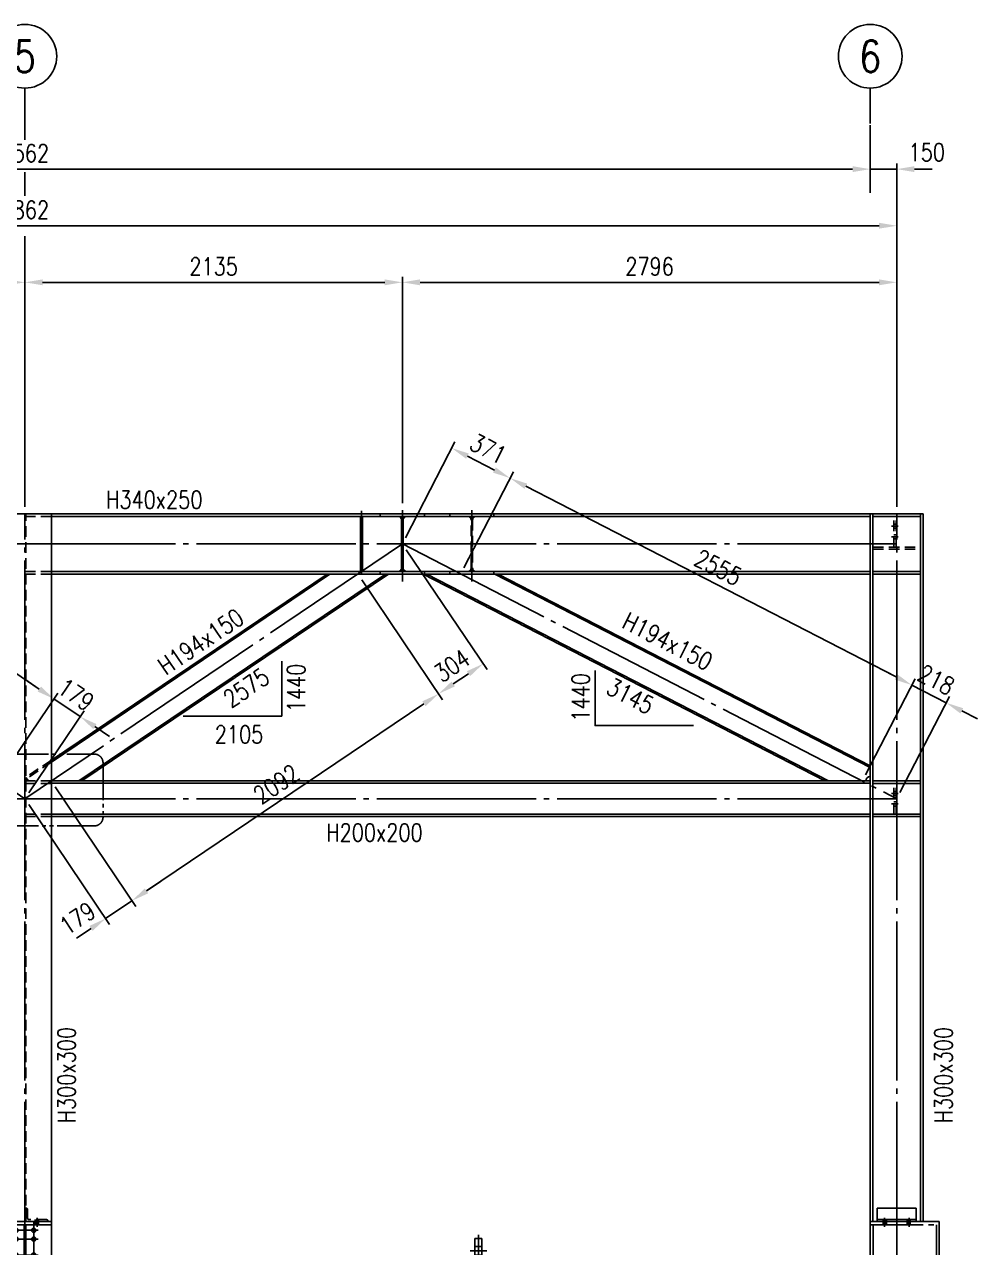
# Model space of a CAD drawing. Header units: millimetres. Extents: x 0 to 232280, y -26939 to 23794.
# Drawn here: x 184434 to 189824, y 4849 to 11764 of the extents above; entities that cross this region are included whole.
import ezdxf
from ezdxf.enums import TextEntityAlignment as Align

# ---------------------------------------------------------------- set-up
doc = ezdxf.new("R2010")
doc.units = ezdxf.units.MM
doc.header["$LTSCALE"] = 30
for name, pattern in [('JNK-CENTER', [34, 30, -1.5, 1, -1.5]), ('JNK-HIDDEN', [3, 2, -1]), ('JNK-PHANTOM', [15, 10, -1, 1, -1, 1, -1]), ('PH2', [15, 10, -1, 1, -1, 1, -1])]:
    doc.linetypes.add(name, pattern=pattern)
for name, color, linetype in [('CEN-R', 1, 'JNK-CENTER'), ('CON-C', 4, 'Continuous'), ('CON-G', 3, 'Continuous'), ('CON-W', 7, 'Continuous'), ('CON-Y', 2, 'Continuous'), ('det', 2, 'PH2'), ('Dim-W', 7, 'Continuous'), ('HID-Y', 2, 'JNK-HIDDEN'), ('PHA-M', 6, 'JNK-PHANTOM')]:
    doc.layers.add(name, color=color, linetype=linetype)
doc.styles.add('SIMPLEX', font='simplex.shx', dxfattribs={"width": 0.8})
doc.dimstyles.new('DIM35', dxfattribs={"dimscale": 35, "dimtxt": 2.5, "dimasz": 2.5, "dimexe": 0.8, "dimexo": 1, "dimgap": 1, "dimtad": 1, "dimdec": 1, "dimdsep": 46, "dimtxsty": 'SIMPLEX', "dimcen": 0, "dimclrd": 7, "dimclre": 7, "dimclrt": 2, "dimadec": 1, "dimazin": 2, "dimtfac": 1, "dimtdec": 1, "dimtix": 1, "dimtmove": 2, "dimatfit": 2, "dimfxl": 1, "dimtfill": 1, "dimarcsym": 1})
doc.dimstyles.new('DIM40', dxfattribs={"dimscale": 40, "dimtxt": 2.5, "dimasz": 2.5, "dimexe": 1, "dimexo": 1, "dimgap": 1, "dimtad": 1, "dimdec": 0, "dimdsep": 46, "dimtxsty": 'SIMPLEX', "dimcen": 0, "dimclrd": 7, "dimclre": 7, "dimclrt": 2, "dimadec": 1, "dimazin": 2, "dimtfac": 1, "dimtdec": 0, "dimtix": 1, "dimtmove": 2, "dimatfit": 2, "dimfxl": 1, "dimtolj": 1, "dimtzin": 0, "dimarcsym": 1})

# ---------------------------------------------------------------- blocks, each defined once
blk = doc.blocks.new('*D2033')
at = {"layer": 'DEFPOINTS', "color": 0, "transparency": 16777216}
for p in [(186571.3, 10305.7), (184436.3, 8996.5), (186571.3, 9016.5)]:
    blk.add_point(p, dxfattribs=at)
at = {"layer": 'Dim-W', "color": 7, "linetype": 'ByBlock', "lineweight": -2, "transparency": 16777216}
for p, q in [((184436.3, 9036.5), (184436.3, 10337.7)), ((184536.3, 10305.7), (186471.3, 10305.7)), ((186571.3, 9056.5), (186571.3, 10337.7))]:
    blk.add_line(p, q, dxfattribs=at)
at = {"layer": 'Dim-W', "color": 7, "transparency": 16777216}
for points in [[(184536.3, 10322.4), (184536.3, 10289.1), (184436.3, 10305.7)], [(186471.3, 10322.4), (186471.3, 10289.1), (186571.3, 10305.7)]]:
    blk.add_solid(points, dxfattribs=at)
at = {"layer": 'Dim-W', "color": 2, "transparency": 16777216, "insert": (185503.8, 10395.7), "char_height": 100, "attachment_point": 5, "style": 'SIMPLEX', "bg_fill": 3, "box_fill_scale": 1.1, "bg_fill_color": 256, "bg_fill_true_color": 13158600, "bg_fill_transparency": 0}
blk.add_mtext('2135', dxfattribs=at)
blk = doc.blocks.new('*D2034')
at = {"layer": 'DEFPOINTS', "color": 0, "transparency": 16777216}
for p in [(182301.3, 10305.7), (182301.3, 8996.5), (184436.3, 8996.5)]:
    blk.add_point(p, dxfattribs=at)
at = {"layer": 'Dim-W', "color": 7, "linetype": 'ByBlock', "lineweight": -2, "transparency": 16777216}
for p, q in [((182301.3, 9036.5), (182301.3, 10337.7)), ((184336.3, 10305.7), (182401.3, 10305.7)), ((184436.3, 9036.5), (184436.3, 10337.7))]:
    blk.add_line(p, q, dxfattribs=at)
at = {"layer": 'Dim-W', "color": 7, "transparency": 16777216}
for points in [[(182401.3, 10322.4), (182401.3, 10289.1), (182301.3, 10305.7)], [(184336.3, 10322.4), (184336.3, 10289.1), (184436.3, 10305.7)]]:
    blk.add_solid(points, dxfattribs=at)
at = {"layer": 'Dim-W', "color": 2, "transparency": 16777216, "insert": (183368.8, 10395.7), "char_height": 100, "attachment_point": 5, "style": 'SIMPLEX', "bg_fill": 3, "box_fill_scale": 1.1, "bg_fill_color": 256, "bg_fill_true_color": 13158600, "bg_fill_transparency": 0}
blk.add_mtext('2135', dxfattribs=at)
blk = doc.blocks.new('*D2035')
at = {"layer": 'DEFPOINTS', "color": 0, "transparency": 16777216}
for p in [(179505.3, 10625.7), (179505.3, 8996.5), (189367.3, 8996.5)]:
    blk.add_point(p, dxfattribs=at)
at = {"layer": 'Dim-W', "color": 7, "linetype": 'ByBlock', "lineweight": -2, "transparency": 16777216}
for p, q in [((179505.3, 9036.5), (179505.3, 10657.7)), ((189367.3, 9036.5), (189367.3, 10657.7)), ((189267.3, 10625.7), (179605.3, 10625.7))]:
    blk.add_line(p, q, dxfattribs=at)
at = {"layer": 'Dim-W', "color": 7, "transparency": 16777216}
for points in [[(179605.3, 10642.4), (179605.3, 10609.1), (179505.3, 10625.7)], [(189267.3, 10642.4), (189267.3, 10609.1), (189367.3, 10625.7)]]:
    blk.add_solid(points, dxfattribs=at)
at = {"layer": 'Dim-W', "color": 2, "transparency": 16777216, "insert": (184436.3, 10715.7), "char_height": 100, "attachment_point": 5, "style": 'SIMPLEX', "bg_fill": 3, "box_fill_scale": 1.1, "bg_fill_color": 256, "bg_fill_true_color": 13158600, "bg_fill_transparency": 0}
blk.add_mtext('9862', dxfattribs=at)
blk = doc.blocks.new('*D2036')
at = {"layer": 'DEFPOINTS', "color": 0, "ltscale": 0.5, "transparency": 16777216}
for p in [(186571.3, 10305.7), (186571.3, 10305.7), (189367.3, 9036.5)]:
    blk.add_point(p, dxfattribs=at)
at = {"layer": 'Dim-W', "color": 7, "linetype": 'ByBlock', "lineweight": -2, "ltscale": 0.5, "transparency": 16777216}
for p, q in [((189267.3, 10305.7), (186671.3, 10305.7)), ((189367.3, 9076.5), (189367.3, 10345.7))]:
    blk.add_line(p, q, dxfattribs=at)
at = {"layer": 'Dim-W', "color": 7, "ltscale": 0.5, "transparency": 16777216}
for points in [[(186671.3, 10322.4), (186671.3, 10289.1), (186571.3, 10305.7)], [(189267.3, 10322.4), (189267.3, 10289.1), (189367.3, 10305.7)]]:
    blk.add_solid(points, dxfattribs=at)
at = {"layer": 'Dim-W', "color": 2, "ltscale": 0.5, "transparency": 16777216, "insert": (187969.3, 10395.7), "char_height": 100, "attachment_point": 5, "style": 'SIMPLEX'}
blk.add_mtext('\\A1;2796', dxfattribs=at)
blk = doc.blocks.new('col-line')
at = {"layer": 'CON-Y'}
blk.add_line((0, 3), (0, 8), dxfattribs=at)
blk.add_circle((0, 12.5), 4.5, dxfattribs=at)
at = {"layer": 'CON-C', "style": 'SIMPLEX', "width": 0.8}
blk.add_attdef('1', text='', height=4.5, dxfattribs=at).set_placement((0, 12.5), align=Align.MIDDLE_CENTER)
blk = doc.blocks.new('*D2039')
at = {"layer": 'DEFPOINTS', "color": 0, "transparency": 16777216}
for p in [(179655.3, 11233.7), (189217.3, 11233.7), (189217.3, 10945.7)]:
    blk.add_point(p, dxfattribs=at)
at = {"layer": 'Dim-W', "color": 7, "linetype": 'ByBlock', "lineweight": -2, "transparency": 16777216}
for p, q in [((179655.3, 11193.7), (179655.3, 10913.7)), ((189217.3, 11193.7), (189217.3, 10913.7)), ((179755.3, 10945.7), (189117.3, 10945.7))]:
    blk.add_line(p, q, dxfattribs=at)
at = {"layer": 'Dim-W', "color": 7, "transparency": 16777216}
for points in [[(179755.3, 10962.4), (179755.3, 10929.1), (179655.3, 10945.7)], [(189117.3, 10962.4), (189117.3, 10929.1), (189217.3, 10945.7)]]:
    blk.add_solid(points, dxfattribs=at)
at = {"layer": 'Dim-W', "color": 2, "transparency": 16777216, "insert": (184436.3, 11035.7), "char_height": 100, "attachment_point": 5, "style": 'SIMPLEX', "bg_fill": 3, "box_fill_scale": 1.1, "bg_fill_color": 256, "bg_fill_true_color": 13158600, "bg_fill_transparency": 0}
blk.add_mtext('9562', dxfattribs=at)
blk = doc.blocks.new('*D2042')
at = {"layer": 'DEFPOINTS', "color": 0, "transparency": 16777216}
for p in [(189217.3, 10945.7), (189217.3, 10772.6), (189367.3, 10153.9)]:
    blk.add_point(p, dxfattribs=at)
at = {"layer": 'Dim-W', "color": 7, "linetype": 'ByBlock', "lineweight": -2, "transparency": 16777216}
for p, q in [((189117.3, 10945.7), (189017.3, 10945.7)), ((189217.3, 10812.6), (189217.3, 10977.7)), ((189367.3, 10945.7), (189217.3, 10945.7)), ((189367.3, 10193.9), (189367.3, 10977.7)), ((189467.3, 10945.7), (189567.3, 10945.7))]:
    blk.add_line(p, q, dxfattribs=at)
at = {"layer": 'Dim-W', "color": 7, "transparency": 16777216}
blk.add_solid([(189117.3, 10962.4), (189117.3, 10929.1), (189217.3, 10945.7)], dxfattribs=at)
at = {"layer": 'Dim-W', "color": 2, "transparency": 16777216, "insert": (189537.3, 11041.1), "char_height": 100, "attachment_point": 5, "style": 'SIMPLEX', "bg_fill": 3, "box_fill_scale": 1.1, "bg_fill_color": 256, "bg_fill_true_color": 13158600, "bg_fill_transparency": 0}
blk.add_mtext('150', dxfattribs=at)
at = {"layer": 'Dim-W', "color": 7, "transparency": 16777216}
blk.add_solid([(189467.3, 10962.4), (189467.3, 10929.1), (189367.3, 10945.7)], dxfattribs=at)
blk = doc.blocks.new('A$C0FF90F90')
at = {"layer": 'Dim-W', "ltscale": 0.5}
blk.add_lwpolyline([(-70.3, -1485.7), (2297.7, -1485.7), (2322.9, -1449.6), (2304.1, -1519.2), (2334.6, -1485.7), (7267.6, -1485.7), (7292.8, -1449.6), (7274, -1519.2), (7304.5, -1485.7), (10458.5, -1485.7)], dxfattribs=at)
at = {"layer": 'PHA-M'}
for p, q in [((0, -20), (0, 0)), ((0, 0), (390, 0)), ((390, 0), (390, -20)), ((5321, 0), (5021, 0)), ((5021, -20), (5021, 0)), ((5171, 50), (5171, -1485.7)), ((5321, -20), (5321, 0)), ((10342, 0), (9952, 0)), ((9952, 0), (9952, -20)), ((10342, -20), (10342, 0)), ((0, -20), (0, -1485.7)), ((390, -20), (0, -20)), ((16, -20), (16, -1485.7)), ((374, -20), (374, -1485.7)), ((390, -20), (390, -1485.7)), ((5021, -20), (5021, -1485.7)), ((5021, -20), (5321, -20)), ((5247, -50), (5095, -50)), ((5121, 0), (5121, -221)), ((5166, -20), (5166, -1485.7)), ((5176, -20), (5176, -1485.7)), ((5221, 0), (5221, -221)), ((5321, -20), (5321, -1485.7)), ((9952, -20), (9952, -1485.7)), ((9952, -20), (10342, -20)), ((9968, -20), (9968, -1485.7)), ((10326, -20), (10326, -1485.7)), ((10342, -20), (10342, -1485.7)), ((2586, -266), (2586, -96)), ((2586, -96), (2626, -96)), ((2606, -76.3), (2606, -266)), ((2606, -326.4), (2606, -77.9)), ((2626, -266), (2626, -96)), ((5247, -100), (5095, -100)), ((7716, -266), (7716, -96)), ((7756, -96), (7716, -96)), ((7736, -76.3), (7736, -266)), ((7736, -326.4), (7736, -77.9)), ((7756, -266), (7756, -96)), ((2558.5, -166), (2653.5, -166)), ((2586, -142), (2626, -142)), ((2586, -190), (2626, -190)), ((5247, -190), (5095, -190)), ((7783.5, -166), (7688.5, -166)), ((7756, -142), (7716, -142)), ((7756, -190), (7716, -190)), ((2416, -266), (2796, -266)), ((2416, -266), (2416, -306)), ((2444.5, -266), (2444.5, -306)), ((2456, -256), (2456, -325)), ((2467.5, -266), (2467.5, -306)), ((2744.5, -266), (2744.5, -306)), ((2756, -256), (2756, -325)), ((2767.5, -266), (2767.5, -306)), ((2796, -266), (2796, -306)), ((7926, -266), (7546, -266)), ((7546, -266), (7546, -306)), ((7574.5, -266), (7574.5, -306)), ((7586, -256), (7586, -325)), ((7597.5, -266), (7597.5, -306)), ((7874.5, -266), (7874.5, -306)), ((7886, -256), (7886, -325)), ((7897.5, -266), (7897.5, -306)), ((7926, -266), (7926, -306)), ((140, -306), (390, -306)), ((140, -396), (140, -306)), ((155.4, -327.8), (150, -389.6)), ((360.6, -315), (169.4, -315)), ((380, -389.6), (374.6, -327.8)), ((5021, -300), (390, -300)), ((5021, -306), (390, -306)), ((390, -306), (390, -1485.7)), ((390, -306), (390, -396)), ((390, -315), (5166, -315)), ((396.5, -315), (396.5, -1485.7)), ((465, -396), (465, -315)), ((494.5, -300), (494.5, -315)), ((506, -285), (506, -330)), ((517.5, -300), (517.5, -315)), ((754.5, -300), (754.5, -315)), ((766, -285), (766, -330)), ((777.5, -300), (777.5, -315)), ((1054.5, -300), (1054.5, -315)), ((1066, -285), (1066, -330)), ((1077.5, -300), (1077.5, -315)), ((1354.5, -300), (1354.5, -315)), ((1366, -285), (1366, -330)), ((1377.5, -300), (1377.5, -315)), ((1525, -396), (1525, -315)), ((1584, -1485.7), (1584, -315)), ((1590, -396), (1590, -315)), ((1654.5, -300), (1654.5, -315)), ((1666, -285), (1666, -330)), ((1677.5, -300), (1677.5, -315)), ((1954.5, -300), (1954.5, -315)), ((1966, -285), (1966, -330)), ((1977.5, -300), (1977.5, -315)), ((2144.5, -300), (2144.5, -315)), ((2156, -285), (2156, -330)), ((2167.5, -300), (2167.5, -315)), ((2416, -306), (2796, -306)), ((2444.5, -300), (2444.5, -315)), ((2456, -285), (2456, -330)), ((2467.5, -300), (2467.5, -315)), ((2596, -315), (2596, -396)), ((2606, -306), (2606, -629.9)), ((2616, -315), (2616, -396)), ((2744.5, -300), (2744.5, -315)), ((2756, -285), (2756, -330)), ((2767.5, -300), (2767.5, -315)), ((2790, -396), (2790, -315)), ((2796, -1485.7), (2796, -315)), ((2855, -396), (2855, -315)), ((3024.5, -300), (3024.5, -315)), ((3036, -285), (3036, -330)), ((3047.5, -300), (3047.5, -315)), ((3274.5, -300), (3274.5, -315)), ((3286, -285), (3286, -330)), ((3297.5, -300), (3297.5, -315)), ((3604.5, -300), (3604.5, -315)), ((3616, -285), (3616, -330)), ((3627.5, -300), (3627.5, -315)), ((3904.5, -300), (3904.5, -315)), ((3916, -285), (3916, -330)), ((3927.5, -300), (3927.5, -315)), ((3990, -396), (3990, -315)), ((3996, -315), (3996, -1485.7)), ((4055, -396), (4055, -315)), ((4204.5, -300), (4204.5, -315)), ((4216, -285), (4216, -330)), ((4227.5, -300), (4227.5, -315)), ((4504.5, -300), (4504.5, -315)), ((4516, -285), (4516, -330)), ((4527.5, -300), (4527.5, -315)), ((4804.5, -300), (4804.5, -315)), ((4816, -285), (4816, -330)), ((4827.5, -300), (4827.5, -315)), ((4954.5, -300), (4954.5, -315)), ((4966, -285), (4966, -330)), ((4977.5, -300), (4977.5, -315)), ((5166, -306), (5021, -306)), ((5176, -306), (5321, -306)), ((9952, -315), (5176, -315)), ((5321, -300), (9952, -300)), ((9952, -306), (5321, -306)), ((5364.5, -300), (5364.5, -315)), ((5376, -285), (5376, -330)), ((5387.5, -300), (5387.5, -315)), ((5514.5, -300), (5514.5, -315)), ((5526, -285), (5526, -330)), ((5537.5, -300), (5537.5, -315)), ((5814.5, -300), (5814.5, -315)), ((5826, -285), (5826, -330)), ((5837.5, -300), (5837.5, -315)), ((6114.5, -300), (6114.5, -315)), ((6126, -285), (6126, -330)), ((6137.5, -300), (6137.5, -315)), ((6287, -396), (6287, -315)), ((6346, -315), (6346, -1485.7)), ((6352, -396), (6352, -315)), ((6414.5, -300), (6414.5, -315)), ((6426, -285), (6426, -330)), ((6437.5, -300), (6437.5, -315)), ((6714.5, -300), (6714.5, -315)), ((6726, -285), (6726, -330)), ((6737.5, -300), (6737.5, -315)), ((7014.5, -300), (7014.5, -315)), ((7026, -285), (7026, -330)), ((7037.5, -300), (7037.5, -315)), ((7294.5, -300), (7294.5, -315)), ((7306, -285), (7306, -330)), ((7317.5, -300), (7317.5, -315)), ((7487, -396), (7487, -315)), ((7926, -306), (7546, -306)), ((7546, -1485.7), (7546, -315)), ((7552, -396), (7552, -315)), ((7574.5, -300), (7574.5, -315)), ((7586, -285), (7586, -330)), ((7597.5, -300), (7597.5, -315)), ((7726, -315), (7726, -396)), ((7736, -306), (7736, -629.9)), ((7746, -315), (7746, -396)), ((7874.5, -300), (7874.5, -315)), ((7886, -285), (7886, -330)), ((7897.5, -300), (7897.5, -315)), ((8174.5, -300), (8174.5, -315)), ((8186, -285), (8186, -330)), ((8197.5, -300), (8197.5, -315)), ((8364.5, -300), (8364.5, -315)), ((8376, -285), (8376, -330)), ((8387.5, -300), (8387.5, -315)), ((8664.5, -300), (8664.5, -315)), ((8676, -285), (8676, -330)), ((8687.5, -300), (8687.5, -315)), ((8752, -396), (8752, -315)), ((8758, -1485.7), (8758, -315)), ((8817, -396), (8817, -315)), ((8964.5, -300), (8964.5, -315)), ((8976, -285), (8976, -330)), ((8987.5, -300), (8987.5, -315)), ((9264.5, -300), (9264.5, -315)), ((9276, -285), (9276, -330)), ((9287.5, -300), (9287.5, -315)), ((9564.5, -300), (9564.5, -315)), ((9576, -285), (9576, -330)), ((9587.5, -300), (9587.5, -315)), ((9824.5, -300), (9824.5, -315)), ((9836, -285), (9836, -330)), ((9847.5, -300), (9847.5, -315)), ((9877, -396), (9877, -315)), ((9945.5, -315), (9945.5, -1485.7)), ((9952, -306), (9952, -1485.7)), ((10202, -306), (9952, -306)), ((9952, -306), (9952, -396)), ((9962, -389.6), (9967.4, -327.8)), ((9981.4, -315), (10172.6, -315)), ((10186.6, -327.8), (10192, -389.6)), ((10202, -396), (10202, -306)), ((143, -396), (140, -396)), ((411.5, -366), (359, -366)), ((396.5, -354.5), (374, -354.5)), ((396.5, -377.5), (374, -377.5)), ((390, -396), (387, -396)), ((5021, -396), (390, -396)), ((5281, -356), (425, -356)), ((425, -356), (425, -1485.7)), ((465, -396), (465, -1485.7)), ((1525, -396), (1525, -1485.7)), ((1590, -396), (1590, -1485.7)), ((2506, -396), (2506, -596)), ((2596, -396), (2596, -596)), ((2616, -396), (2616, -596)), ((2706, -396), (2706, -596)), ((2790, -396), (2790, -1485.7)), ((2855, -396), (2855, -1485.7)), ((3990, -396), (3990, -1485.7)), ((4055, -1485.7), (4055, -396)), ((5166, -396), (5021, -396)), ((5176, -396), (5321, -396)), ((5281, -356), (9917, -356)), ((5321, -396), (9952, -396)), ((6287, -1485.7), (6287, -396)), ((6352, -396), (6352, -1485.7)), ((7487, -396), (7487, -1485.7)), ((7552, -396), (7552, -1485.7)), ((7636, -396), (7636, -596)), ((7726, -396), (7726, -596)), ((7746, -396), (7746, -596)), ((7836, -396), (7836, -596)), ((8752, -396), (8752, -1485.7)), ((8817, -396), (8817, -1485.7)), ((9877, -396), (9877, -1485.7)), ((9917, -356), (9917, -1485.7)), ((9930.5, -366), (9983, -366)), ((9945.5, -354.5), (9968, -354.5)), ((9945.5, -377.5), (9968, -377.5)), ((9952, -396), (9955, -396)), ((10199, -396), (10202, -396)), ((411.5, -516), (359, -516)), ((396.5, -504.5), (374, -504.5)), ((396.5, -527.5), (374, -527.5)), ((9930.5, -516), (9983, -516)), ((9945.5, -504.5), (9968, -504.5)), ((9945.5, -527.5), (9968, -527.5)), ((2506, -596), (2706, -596)), ((7836, -596), (7636, -596)), ((411.5, -746), (359, -746)), ((411.5, -746), (359, -746)), ((396.5, -734.5), (374, -734.5)), ((396.5, -734.5), (374, -734.5)), ((396.5, -757.5), (374, -757.5)), ((396.5, -757.5), (374, -757.5)), ((9930.5, -746), (9983, -746)), ((9930.5, -746), (9983, -746)), ((9945.5, -734.5), (9968, -734.5)), ((9945.5, -734.5), (9968, -734.5)), ((9945.5, -757.5), (9968, -757.5)), ((9945.5, -757.5), (9968, -757.5)), ((396.5, -964.5), (374, -964.5)), ((9945.5, -964.5), (9968, -964.5)), ((265, -1030), (390, -1030)), ((265, -1095), (265, -1030)), ((372.1, -1036), (282.9, -1036)), ((411.5, -976), (359, -976)), ((396.5, -987.5), (374, -987.5)), ((390, -1030), (390, -1095)), ((9930.5, -976), (9983, -976)), ((9945.5, -987.5), (9968, -987.5)), ((10077, -1030), (9952, -1030)), ((9952, -1030), (9952, -1095)), ((9969.9, -1036), (10059.1, -1036)), ((10077, -1095), (10077, -1030)), ((266.8, -1095), (265, -1095)), ((274.9, -1043.3), (270.7, -1091.3)), ((384.3, -1091.3), (380.1, -1043.3)), ((390, -1095), (388.2, -1095)), ((9952, -1095), (9953.8, -1095)), ((9957.7, -1091.3), (9961.9, -1043.3)), ((10067.1, -1043.3), (10071.3, -1091.3)), ((10075.2, -1095), (10077, -1095)), ((411.5, -1206), (359, -1206)), ((396.5, -1194.5), (374, -1194.5)), ((396.5, -1217.5), (374, -1217.5)), ((9930.5, -1206), (9983, -1206)), ((9945.5, -1194.5), (9968, -1194.5)), ((9945.5, -1217.5), (9968, -1217.5))]:
    blk.add_line(p, q, dxfattribs=at)
for centre in [(5121, -50), (5221, -50), (5121, -100), (5221, -100), (5121, -190), (5221, -190)]:
    blk.add_circle(centre, 11.5, dxfattribs=at)
for centre, radius, start, end in [((169.4, -329), 14, 90, 175), ((360.6, -329), 14, 5, 90), ((9981.4, -329), 14, 90, 175), ((10172.6, -329), 14, 5, 90), ((143, -389), 7, 270, 355), ((387, -389), 7, 185, 270), ((9955, -389), 7, 270, 355), ((10199, -389), 7, 185, 270), ((282.9, -1044), 8, 90, 175), ((372.1, -1044), 8, 5, 90), ((9969.9, -1044), 8, 90, 175), ((10059.1, -1044), 8, 5, 90), ((266.8, -1091), 4, 270, 355), ((388.2, -1091), 4, 185, 270), ((9953.8, -1091), 4, 270, 355), ((10075.2, -1091), 4, 185, 270)]:
    blk.add_arc(centre, radius, start, end, dxfattribs=at)
blk = doc.blocks.new('A$C07F72FA7')
at = {"layer": 'CON-W'}
h = blk.add_hatch(color=256, dxfattribs=at)
h.paths.add_polyline_path([(51.5, -65), (40, -65), (40, -75), (51.5, -75)])
h.paths.add_polyline_path([(51.5, -75), (40, -75), (40, -95), (51.5, -95)])
h.paths.add_polyline_path([(40, -75), (28.5, -75), (28.5, -95), (40, -95)])
h.paths.add_polyline_path([(40, -75), (40, -65), (28.5, -65), (28.5, -75)])
h = blk.add_hatch(color=256, dxfattribs=at)
h.paths.add_polyline_path([(168.5, -65), (180, -65), (180, -75), (168.5, -75)])
h.paths.add_polyline_path([(168.5, -75), (180, -75), (180, -95), (168.5, -95)])
h.paths.add_polyline_path([(180, -75), (191.5, -75), (191.5, -95), (180, -95)])
h.paths.add_polyline_path([(180, -75), (180, -65), (191.5, -65), (191.5, -75)])
at = {"layer": 'CEN-R'}
for p, q in [((40, -55), (40, -105)), ((180, -55), (180, -105))]:
    blk.add_line(p, q, dxfattribs=at)
at = {"layer": 'CON-G'}
for p, q in [((0, -75), (0, 0)), ((110, 0), (0, 0)), ((110, 0), (220, 0)), ((220, -75), (220, 0)), ((0, -65), (110, -65)), ((220, -65), (110, -65)), ((0, -75), (110, -75)), ((220, -75), (110, -75))]:
    blk.add_line(p, q, dxfattribs=at)
at = {"layer": 'HID-Y'}
for p, q in [((51.5, -65), (51.5, -95)), ((168.5, -65), (168.5, -95))]:
    blk.add_line(p, q, dxfattribs=at)
blk = doc.blocks.new('*D1962')
at = {"layer": 'DEFPOINTS', "color": 0, "ltscale": 0.5, "transparency": 16777216}
for p in [(184749.1, 7850.3), (184288, 7486.5), (184436.3, 7386.5)]:
    blk.add_point(p, dxfattribs=at)
at = {"layer": 'Dim-W', "color": 7, "linetype": 'ByBlock', "lineweight": -2, "ltscale": 0.5, "transparency": 16777216}
for p, q in [((184517.9, 8006.2), (184435, 8062.1)), ((184310.4, 7519.7), (184623.2, 7983.4)), ((184458.6, 7419.7), (184771.4, 7883.4)), ((184600.8, 7950.3), (184749.1, 7850.3)), ((184832, 7794.4), (184914.9, 7738.5))]:
    blk.add_line(p, q, dxfattribs=at)
at = {"layer": 'Dim-W', "color": 7, "ltscale": 0.5, "transparency": 16777216}
for points in [[(184527.2, 8020), (184508.6, 7992.4), (184600.8, 7950.3)], [(184841.3, 7808.2), (184822.6, 7780.6), (184749.1, 7850.3)]]:
    blk.add_solid(points, dxfattribs=at)
at = {"layer": 'Dim-W', "color": 2, "ltscale": 0.5, "transparency": 16777216, "insert": (184725.3, 7974.9), "char_height": 100, "attachment_point": 5, "rotation": 326.0014, "style": 'SIMPLEX'}
blk.add_mtext('\\A1;179', dxfattribs=at)
blk = doc.blocks.new('*D1963')
at = {"layer": 'DEFPOINTS', "color": 0, "ltscale": 0.5, "transparency": 16777216}
for p in [(182866.1, 9120.3), (182553.3, 8656.5), (184288, 7486.5)]:
    blk.add_point(p, dxfattribs=at)
at = {"layer": 'Dim-W', "color": 7, "linetype": 'ByBlock', "lineweight": -2, "ltscale": 0.5, "transparency": 16777216}
for p, q in [((182575.7, 8689.7), (182888.5, 9153.4)), ((184517.9, 8006.2), (182949, 9064.4)), ((184310.4, 7519.7), (184623.2, 7983.4))]:
    blk.add_line(p, q, dxfattribs=at)
at = {"layer": 'Dim-W', "color": 7, "ltscale": 0.5, "transparency": 16777216}
for points in [[(182958.3, 9078.2), (182939.7, 9050.6), (182866.1, 9120.3)], [(184527.2, 8020), (184508.6, 7992.4), (184600.8, 7950.3)]]:
    blk.add_solid(points, dxfattribs=at)
at = {"layer": 'Dim-W', "color": 2, "ltscale": 0.5, "transparency": 16777216, "insert": (183783.8, 8609.9), "char_height": 100, "attachment_point": 5, "rotation": 326.0014, "style": 'SIMPLEX'}
blk.add_mtext('\\A1;2092', dxfattribs=at)
blk = doc.blocks.new('*D1964')
at = {"layer": 'DEFPOINTS', "color": 0, "ltscale": 0.5, "transparency": 16777216}
for p in [(189452.4, 8028.8), (189173.1, 7486.5), (189367.3, 7386.5)]:
    blk.add_point(p, dxfattribs=at)
at = {"layer": 'Dim-W', "color": 7, "linetype": 'ByBlock', "lineweight": -2, "ltscale": 0.5, "transparency": 16777216}
for p, q in [((189363.5, 8074.6), (189274.6, 8120.4)), ((189191.4, 7522.1), (189470.7, 8064.4)), ((189646.6, 7928.8), (189452.4, 8028.8)), ((189385.6, 7422.1), (189664.9, 7964.4)), ((189735.5, 7883), (189824.4, 7837.3))]:
    blk.add_line(p, q, dxfattribs=at)
at = {"layer": 'Dim-W', "color": 7, "ltscale": 0.5, "transparency": 16777216}
for points in [[(189371.1, 8089.4), (189355.9, 8059.8), (189452.4, 8028.8)], [(189743.1, 7897.9), (189727.8, 7868.2), (189646.6, 7928.8)]]:
    blk.add_solid(points, dxfattribs=at)
at = {"layer": 'Dim-W', "color": 2, "ltscale": 0.5, "transparency": 16777216, "insert": (189590.7, 8058.8), "char_height": 100, "attachment_point": 5, "rotation": 332.75056, "style": 'SIMPLEX'}
blk.add_mtext('\\A1;218', dxfattribs=at)
blk = doc.blocks.new('*D1965')
at = {"layer": 'DEFPOINTS', "color": 0, "ltscale": 0.5, "transparency": 16777216}
for p in [(186850.6, 9368.8), (186571.3, 8826.5), (186901.4, 8656.5)]:
    blk.add_point(p, dxfattribs=at)
at = {"layer": 'Dim-W', "color": 7, "linetype": 'ByBlock', "lineweight": -2, "ltscale": 0.5, "transparency": 16777216}
for p, q in [((186589.6, 8862.1), (186868.9, 9404.4)), ((187091.8, 9244.6), (186939.5, 9323)), ((186919.7, 8692.1), (187199, 9234.4))]:
    blk.add_line(p, q, dxfattribs=at)
at = {"layer": 'Dim-W', "color": 7, "ltscale": 0.5, "transparency": 16777216}
for points in [[(186947.1, 9337.9), (186931.8, 9308.2), (186850.6, 9368.8)], [(187099.4, 9259.4), (187084.1, 9229.8), (187180.7, 9198.8)]]:
    blk.add_solid(points, dxfattribs=at)
at = {"layer": 'Dim-W', "color": 2, "ltscale": 0.5, "transparency": 16777216, "insert": (187056.8, 9363.8), "char_height": 100, "attachment_point": 5, "rotation": 332.75056, "style": 'SIMPLEX'}
blk.add_mtext('\\A1;371', dxfattribs=at)
blk = doc.blocks.new('*D1966')
at = {"layer": 'DEFPOINTS', "color": 0, "ltscale": 0.5, "transparency": 16777216}
for p in [(184584.5, 7486.5), (184436.3, 7386.5), (185041.4, 6809.2)]:
    blk.add_point(p, dxfattribs=at)
at = {"layer": 'Dim-W', "color": 7, "linetype": 'ByBlock', "lineweight": -2, "ltscale": 0.5, "transparency": 16777216}
for p, q in [((184606.9, 7453.4), (185063.7, 6776.1)), ((184458.6, 7353.4), (184915.5, 6676.1)), ((185124.3, 6865.2), (185207.2, 6921.1)), ((184893.1, 6709.2), (185041.4, 6809.2)), ((184810.2, 6653.3), (184727.3, 6597.4))]:
    blk.add_line(p, q, dxfattribs=at)
at = {"layer": 'Dim-W', "color": 7, "ltscale": 0.5, "transparency": 16777216}
for points in [[(185114.9, 6879), (185133.6, 6851.3), (185041.4, 6809.2)], [(184800.9, 6667.1), (184819.5, 6639.5), (184893.1, 6709.2)]]:
    blk.add_solid(points, dxfattribs=at)
at = {"layer": 'Dim-W', "color": 2, "ltscale": 0.5, "transparency": 16777216, "insert": (184733.8, 6710.4), "char_height": 100, "attachment_point": 5, "rotation": 33.9986, "style": 'SIMPLEX'}
blk.add_mtext('\\A1;179', dxfattribs=at)
blk = doc.blocks.new('*D1967')
at = {"layer": 'DEFPOINTS', "color": 0, "ltscale": 0.5, "transparency": 16777216}
for p in [(186319.2, 8656.5), (185041.4, 6809.2), (185041.4, 6809.2)]:
    blk.add_point(p, dxfattribs=at)
at = {"layer": 'Dim-W', "color": 7, "linetype": 'ByBlock', "lineweight": -2, "ltscale": 0.5, "transparency": 16777216}
for p, q in [((186341.6, 8623.4), (186798.4, 7946.1)), ((186693.1, 7923.3), (185124.3, 6865.2))]:
    blk.add_line(p, q, dxfattribs=at)
at = {"layer": 'Dim-W', "color": 7, "ltscale": 0.5, "transparency": 16777216}
for points in [[(186683.8, 7937.1), (186702.5, 7909.5), (186776, 7979.2)], [(185114.9, 6879), (185133.6, 6851.3), (185041.4, 6809.2)]]:
    blk.add_solid(points, dxfattribs=at)
at = {"layer": 'Dim-W', "color": 2, "ltscale": 0.5, "transparency": 16777216, "insert": (185858.4, 7468.9), "char_height": 100, "attachment_point": 5, "rotation": 33.9986, "style": 'SIMPLEX'}
blk.add_mtext('\\A1;2092', dxfattribs=at)
blk = doc.blocks.new('*D1968')
at = {"layer": 'DEFPOINTS', "color": 0, "ltscale": 0.5, "transparency": 16777216}
for p in [(186571.3, 8826.5), (186776, 7979.2), (186776, 7979.2)]:
    blk.add_point(p, dxfattribs=at)
at = {"layer": 'Dim-W', "color": 7, "linetype": 'ByBlock', "lineweight": -2, "ltscale": 0.5, "transparency": 16777216}
for p, q in [((186593.6, 8793.4), (187050.5, 8116.1)), ((186945.2, 8093.3), (186858.9, 8035.2))]:
    blk.add_line(p, q, dxfattribs=at)
at = {"layer": 'Dim-W', "color": 7, "ltscale": 0.5, "transparency": 16777216}
for points in [[(186935.9, 8107.1), (186954.5, 8079.5), (187028.1, 8149.2)], [(186849.6, 8049), (186868.3, 8021.3), (186776, 7979.2)]]:
    blk.add_solid(points, dxfattribs=at)
at = {"layer": 'Dim-W', "color": 2, "ltscale": 0.5, "transparency": 16777216, "insert": (186851.7, 8138.9), "char_height": 100, "attachment_point": 5, "rotation": 33.9986, "style": 'SIMPLEX'}
blk.add_mtext('\\A1;304', dxfattribs=at)
blk = doc.blocks.new('*D1969')
at = {"layer": 'DEFPOINTS', "color": 0, "ltscale": 0.5, "transparency": 16777216}
for p in [(186901.4, 8656.5), (189452.4, 8028.8), (189173.1, 7486.5)]:
    blk.add_point(p, dxfattribs=at)
at = {"layer": 'Dim-W', "color": 7, "linetype": 'ByBlock', "lineweight": -2, "ltscale": 0.5, "transparency": 16777216}
for p, q in [((186919.7, 8692.1), (187199, 9234.4)), ((187269.6, 9153), (189363.5, 8074.6)), ((189191.4, 7522.1), (189470.7, 8064.4))]:
    blk.add_line(p, q, dxfattribs=at)
at = {"layer": 'Dim-W', "color": 7, "ltscale": 0.5, "transparency": 16777216}
for points in [[(187277.2, 9167.9), (187261.9, 9138.2), (187180.7, 9198.8)], [(189371.1, 8089.4), (189355.9, 8059.8), (189452.4, 8028.8)]]:
    blk.add_solid(points, dxfattribs=at)
at = {"layer": 'Dim-W', "color": 2, "ltscale": 0.5, "transparency": 16777216, "insert": (188357.7, 8693.8), "char_height": 100, "attachment_point": 5, "rotation": 332.75056, "style": 'SIMPLEX'}
blk.add_mtext('\\A1;2555', dxfattribs=at)

msp = doc.modelspace()

# ---------------------------------------------------------------- hatches: boundary and pattern name
at = {"layer": 'CON-W'}
h = msp.add_hatch(color=256, dxfattribs=at)
h.paths.add_polyline_path([(184494.77, 5006.53), (184506.27, 5006.53), (184506.27, 4996.53), (184494.77, 4996.53)])
h.paths.add_polyline_path([(184494.77, 4996.53), (184506.27, 4996.53), (184506.27, 4976.53), (184494.77, 4976.53)])
h.paths.add_polyline_path([(184506.27, 4996.53), (184517.77, 4996.53), (184517.77, 4976.53), (184506.27, 4976.53)])
h.paths.add_polyline_path([(184506.27, 4996.53), (184506.27, 5006.53), (184517.77, 5006.53), (184517.77, 4996.53)])

# ---------------------------------------------------------------- linework, layer by layer
at = {"layer": 'CEN-R'}
for p, q in [((184436.27, 3752.54), (184436.27, 8996.53)), ((189367.27, 3752.54), (189367.27, 8996.53)), ((189375.14, 8926.53), (189336.9, 8926.53)), ((189375.14, 8866.53), (189336.9, 8866.53)), ((189367.27, 8826.53), (179505.27, 8826.53)), ((182301.27, 8826.53), (184436.27, 7386.53)), ((186571.27, 8826.53), (184436.27, 7386.53)), ((186571.27, 8826.53), (189367.27, 7386.53)), ((189375.14, 7416.53), (189336.9, 7416.53)), ((189367.27, 7386.53), (179505.27, 7386.53)), ((189375.14, 7356.53), (189336.9, 7356.53)), ((184506.27, 5016.53), (184506.27, 4966.53))]:
    msp.add_line(p, q, dxfattribs=at)
at = {"layer": 'CON-G'}
for p, q in [((189502.27, 4996.53), (189502.27, 8996.53)), ((189517.27, 4996.53), (189517.27, 8996.53)), ((189217.27, 8670.53), (184586.27, 8670.53)), ((186145.75, 8656.53), (184586.27, 7604.7)), ((186161.85, 8656.53), (184586.27, 7593.85)), ((189217.27, 8656.53), (184586.27, 8656.53)), ((189217.27, 8656.53), (184586.27, 8656.53)), ((186476.6, 8656.53), (184741.91, 7486.53)), ((186492.7, 8656.53), (184758.01, 7486.53)), ((186689.5, 8656.53), (188961.25, 7486.53)), ((186709.16, 8656.53), (188980.91, 7486.53)), ((187093.55, 8656.53), (189217.27, 7562.77)), ((187113.21, 8656.53), (189217.27, 7572.89)), ((189232.27, 8670.53), (189502.27, 8670.53)), ((189232.27, 8656.53), (189502.27, 8656.53)), ((189217.27, 7486.53), (184586.27, 7486.53)), ((189217.27, 7474.53), (184586.27, 7474.53)), ((189232.27, 7486.53), (189502.27, 7486.53)), ((189232.27, 7472.53), (189502.27, 7472.53)), ((189217.27, 7298.53), (184586.27, 7298.53)), ((189217.27, 7286.53), (184586.27, 7286.53)), ((189231.27, 7298.53), (189501.27, 7298.53)), ((189231.27, 7286.53), (189501.27, 7286.53)), ((189232.27, 7298.53), (189502.27, 7298.53)), ((189232.27, 7286.53), (189502.27, 7286.53)), ((184286.27, 4996.53), (184586.27, 4996.53)), ((189517.27, 4996.53), (189217.27, 4996.53)), ((189517.27, 4996.53), (189217.27, 4996.53))]:
    msp.add_line(p, q, dxfattribs=at)
msp.add_arc((189217.27, 7486.53), 25, 90, 180, dxfattribs=at)
msp.add_arc((189217.27, 7486.53), 25, 90, 180, dxfattribs=at)
at = {"layer": 'det', "ltscale": 0.7}
msp.add_lwpolyline([(183994.29, 7588.77, -0.4142136), (184044.29, 7638.77), (184828.25, 7638.77, -0.4142136), (184878.25, 7588.77), (184878.25, 7282.49, -0.4142136), (184828.25, 7232.49), (184044.29, 7232.49, -0.4142136), (183994.29, 7282.49)], format="xyb", close=True, dxfattribs=at)
at = {"layer": 'Dim-W', "ltscale": 0.5}
for points in [[(185332.06, 7853.67), (185889.12, 7853.67), (185889.12, 8163.95)], [(188218.43, 7800.24), (187661.37, 7800.24), (187661.37, 8110.52)]]:
    msp.add_lwpolyline(points, dxfattribs=at)
at = {"layer": 'HID-Y'}
for p, q in [((189363.27, 8938.03), (189351.27, 8938.03)), ((189363.27, 8915.03), (189351.27, 8915.03)), ((189363.27, 8878.03), (189351.27, 8878.03)), ((189363.27, 8855.03), (189351.27, 8855.03)), ((189232.27, 8808.53), (189502.27, 8808.53)), ((189232.27, 8796.53), (189502.27, 8796.53)), ((184586.27, 8670.53), (184441.27, 8670.53)), ((184586.27, 8656.53), (184441.27, 8656.53)), ((184586.27, 7604.7), (184441.27, 7506.9)), ((184586.27, 7593.85), (184446.79, 7499.77)), ((184441.27, 7506.9), (184457.02, 7486.53)), ((184441.27, 7498.42), (184449.8, 7486.53)), ((184586.27, 7486.53), (184441.27, 7486.53)), ((184586.27, 7472.53), (184441.27, 7472.53)), ((189351.27, 7298.53), (189351.27, 7472.53)), ((189363.27, 7298.53), (189363.27, 7472.53)), ((189363.27, 7428.03), (189351.27, 7428.03)), ((189363.27, 7405.03), (189351.27, 7405.03)), ((189363.27, 7368.03), (189351.27, 7368.03)), ((189363.27, 7345.03), (189351.27, 7345.03)), ((184586.27, 7298.53), (184441.27, 7298.53)), ((184586.27, 7286.53), (184441.27, 7286.53)), ((184494.77, 5006.53), (184494.77, 4976.53))]:
    msp.add_line(p, q, dxfattribs=at)
msp.add_lwpolyline([(184441.27, 4996.53), (184566.27, 4996.53), (184566.27, 4999.53, 0.4142136), (184559.27, 5006.53), (184461.27, 5006.53, -0.4142136), (184451.27, 5016.53), (184451.27, 5064.53, 0.4142136), (184444.27, 5071.53), (184441.27, 5071.53)], format="xyb", close=True, dxfattribs=at)

# ---------------------------------------------------------------- block references
at = {"layer": 'CON-W', "xscale": 40, "yscale": 40, "zscale": 40}
for p, values in [((184436.27, 11083.68), {'1': '5'}), ((189217.27, 11083.68), {'1': '6'})]:
    msp.add_blockref('col-line', p, dxfattribs=at).add_auto_attribs(values)
at = {"layer": 'Dim-W', "ltscale": 0.5, "xscale": -1}
msp.add_blockref('A$C07F72FA7', (189477.27, 5071.53), dxfattribs=at)
at = {"layer": 'Dim-W', "ltscale": 0.5}
msp.add_blockref('A$C0FF90F90', (179265.27, 4996.53), dxfattribs=at)

# ---------------------------------------------------------------- texts
at = {"layer": 'CON-Y', "style": 'SIMPLEX', "width": 0.8}
for s, p in [('1440', (186020.54, 7875.45)), ('1440', (187629.95, 7822.03)), ('H300x300', (184721.69, 5550.95)), ('H300x300', (189681.79, 5550.95))]:
    msp.add_text(s, height=100, rotation=90, dxfattribs=at).set_placement(p)
for s, p in [('2105', (185510.3, 7699.9)), ('H200x200', (186140.87, 7145.03))]:
    msp.add_text(s, height=100, dxfattribs=at).set_placement(p)
at = {"layer": 'Dim-W', "color": 2, "style": 'SIMPLEX', "width": 0.8}
msp.add_text('H194x150', height=100, rotation=332.750561, dxfattribs=at).set_placement((187806.35, 8356.42))
at = {"layer": 'Dim-W', "color": 2, "char_height": 100, "attachment_point": 5, "style": 'SIMPLEX'}
for s, insert, rotation in [('H194x150', (185431.08, 8274.29), 33.998604), ('2575', (185688.58, 8013.98), 33.998604), ('3145', (187860.83, 7966.48), 332.750561)]:
    msp.add_mtext(s, dxfattribs=dict(at, insert=insert, rotation=rotation))

# ---------------------------------------------------------------- dimensions: what is measured, and where the dimension line sits
at = {"layer": 'Dim-W', "ltscale": 0.5}
for base, p1, p2, angle, picture, middle in [((186776.04, 7979.24), (186571.27, 8826.53), (186776.04, 7979.24), 33.998604, '*D1968', (186851.74, 8138.85)), ((185041.35, 6809.24), (186319.22, 8656.53), (185041.35, 6809.24), 33.998604, '*D1967', (185858.37, 7468.85)), ((189452.4, 8028.83), (189367.27, 7386.53), (189173.11, 7486.53), 152.750561, '*D1964', (189590.69, 8058.84)), ((184749.06, 7850.29), (184288.01, 7486.53), (184436.27, 7386.53), 326.001396, '*D1962', (184725.26, 7974.9))]:
    dim = msp.add_linear_dim(base=base, p1=p1, p2=p2, angle=angle, dimstyle='DIM40', dxfattribs=at)
    dim.commit()
    dim.dimension.update_dxf_attribs({"geometry": picture, "text_midpoint": middle})
dim = msp.add_linear_dim(base=(185041.35, 6809.24), p1=(184436.27, 7386.53), p2=(184584.54, 7486.53), angle=33.998604, dimstyle='DIM40', dxfattribs=at)
dim.commit()
dim.dimension.update_dxf_attribs({"geometry": '*D1966', "text_midpoint": (184733.82, 6710.37), "dimtype": 160})

# ---------------------------------------------------------------- next in the draw order: dimensions: what is measured, and where the dimension line sits
at = {"layer": 'Dim-W'}
dim = msp.add_linear_dim(base=(189217.27, 10945.74), p1=(179655.27, 11233.73), p2=(189217.27, 11233.73), dimstyle='DIM35', override={"dimscale": 40}, dxfattribs=at)
dim.commit()
dim.dimension.update_dxf_attribs({"geometry": '*D2039', "text_midpoint": (184436.27, 11035.74)})
dim = msp.add_linear_dim(base=(186571.27, 10305.74), p1=(184436.27, 8996.53), p2=(186571.27, 9016.53), angle=180, dimstyle='DIM35', override={"dimscale": 40}, dxfattribs=at)
dim.commit()
dim.dimension.update_dxf_attribs({"geometry": '*D2033', "text_midpoint": (185503.77, 10395.74)})

# ---------------------------------------------------------------- next in the draw order: linework, layer by layer
at = {"layer": 'Dim-W', "ltscale": 0.5}
msp.add_line((184436.27, 11111.32), (184436.27, 11258.02), dxfattribs=at)

# ---------------------------------------------------------------- next in the draw order: dimensions: what is measured, and where the dimension line sits
at = {"layer": 'Dim-W'}
dim = msp.add_linear_dim(base=(182301.27, 10305.74), p1=(184436.27, 8996.53), p2=(182301.27, 8996.53), dimstyle='DIM35', override={"dimscale": 40}, dxfattribs=at)
dim.commit()
dim.dimension.update_dxf_attribs({"geometry": '*D2034', "text_midpoint": (183368.77, 10395.74)})

# ---------------------------------------------------------------- next in the draw order: dimensions: what is measured, and where the dimension line sits
dim = msp.add_linear_dim(base=(179505.27, 10625.74), p1=(189367.27, 8996.53), p2=(179505.27, 8996.53), angle=180, dimstyle='DIM35', override={"dimscale": 40}, dxfattribs=at)
dim.commit()
dim.dimension.update_dxf_attribs({"geometry": '*D2035', "text_midpoint": (184436.27, 10715.74)})

# ---------------------------------------------------------------- next in the draw order: linework, layer by layer
at = {"layer": 'CEN-R'}
for p, q in [((186339.98, 8654.53), (186339.98, 9013.39)), ((186571.27, 9017.56), (186571.27, 8625.63)), ((186571.27, 9016.53), (186571.27, 8614.14)), ((186964.27, 9017.56), (186964.27, 8625.63)), ((186964.27, 9016.53), (186964.27, 8614.14))]:
    msp.add_line(p, q, dxfattribs=at)
at = {"layer": 'CON-G'}
for p, q in [((179355.27, 8996.53), (189367.27, 8996.53)), ((184586.27, 4996.53), (184586.27, 8996.53)), ((189217.27, 4996.53), (189217.27, 8996.53)), ((189232.27, 4996.53), (189232.27, 8996.53)), ((189249.27, 8996.53), (189517.27, 8996.53)), ((184586.27, 8982.53), (189217.27, 8982.53)), ((186333.98, 8670.53), (186333.98, 8982.53)), ((186345.98, 8670.53), (186345.98, 8982.53)), ((189232.27, 8982.53), (189502.27, 8982.53))]:
    msp.add_line(p, q, dxfattribs=at)
msp.add_lwpolyline([(186446.27, 8656.53), (186446.27, 8670.53), (186546.77, 8670.53, 0.4142136), (186566.77, 8690.53), (186566.77, 8962.53, 0.4142136), (186546.77, 8982.53), (186446.27, 8982.53), (186446.27, 8996.53), (186696.27, 8996.53), (186696.27, 8982.53), (186595.77, 8982.53, 0.4142136), (186575.77, 8962.53), (186575.77, 8690.53, 0.4142136), (186595.77, 8670.53), (186696.27, 8670.53), (186696.27, 8656.53)], format="xyb", close=True, dxfattribs=at)
at = {"layer": 'Dim-W', "ltscale": 0.5}
for p, q in [((184436.27, 10794.19), (184436.27, 10928.04)), ((184436.27, 10305.74), (184436.27, 10566.33))]:
    msp.add_line(p, q, dxfattribs=at)
at = {"layer": 'HID-Y'}
for p, q in [((184441.27, 4996.53), (184441.27, 8996.56)), ((184586.27, 8982.53), (184441.27, 8982.53)), ((189351.27, 8808.53), (189351.27, 8982.53)), ((189363.27, 8808.53), (189363.27, 8982.53))]:
    msp.add_line(p, q, dxfattribs=at)
msp.add_lwpolyline([(186839.27, 8656.53), (186839.27, 8670.53), (186939.77, 8670.53, 0.4142136), (186959.77, 8690.53), (186959.77, 8962.53, 0.4142136), (186939.77, 8982.53), (186839.27, 8982.53), (186839.27, 8996.53), (187089.27, 8996.53), (187089.27, 8982.53), (186988.77, 8982.53, 0.4142136), (186968.77, 8962.53), (186968.77, 8690.53, 0.4142136), (186988.77, 8670.53), (187089.27, 8670.53), (187089.27, 8656.53)], format="xyb", close=True, dxfattribs=at)

# ---------------------------------------------------------------- next in the draw order: texts
at = {"layer": 'CON-Y', "style": 'SIMPLEX', "width": 0.8}
msp.add_text('H340x250', height=100, dxfattribs=at).set_placement((184895.57, 9026.93))

# ---------------------------------------------------------------- next in the draw order: dimensions: what is measured, and where the dimension line sits
at = {"layer": 'Dim-W', "ltscale": 0.5}
for base, p1, p2, angle, picture, middle in [((186571.27, 10305.74), (189367.27, 9036.53), (186571.27, 10305.74), 180, '*D2036', (187969.27, 10395.74)), ((186850.57, 9368.83), (186901.36, 8656.53), (186571.27, 8826.53), 152.750561, '*D1965', (187056.82, 9363.84)), ((182866.11, 9120.29), (184288.01, 7486.53), (182553.32, 8656.53), 326.001396, '*D1963', (183783.78, 8609.9))]:
    dim = msp.add_linear_dim(base=base, p1=p1, p2=p2, angle=angle, dimstyle='DIM40', dxfattribs=at)
    dim.commit()
    dim.dimension.update_dxf_attribs({"geometry": picture, "text_midpoint": middle})
dim = msp.add_aligned_dim(p1=(186901.36, 8656.53), p2=(189173.11, 7486.53), distance=610, dimstyle='DIM40', dxfattribs=at)
dim.commit()
dim.dimension.update_dxf_attribs({"geometry": '*D1969', "text_midpoint": (188357.74, 8693.84)})

# ---------------------------------------------------------------- next in the draw order: dimensions: what is measured, and where the dimension line sits
at = {"layer": 'Dim-W'}
dim = msp.add_linear_dim(base=(189217.27, 10945.74), p1=(189367.27, 10153.95), p2=(189217.27, 10772.63), angle=180, dimstyle='DIM35', override={"dimscale": 40}, dxfattribs=at)
dim.commit()
dim.dimension.update_dxf_attribs({"geometry": '*D2042', "text_midpoint": (189537.28, 11041.05), "dimtype": 160})

doc.saveas('drawing.dxf')
